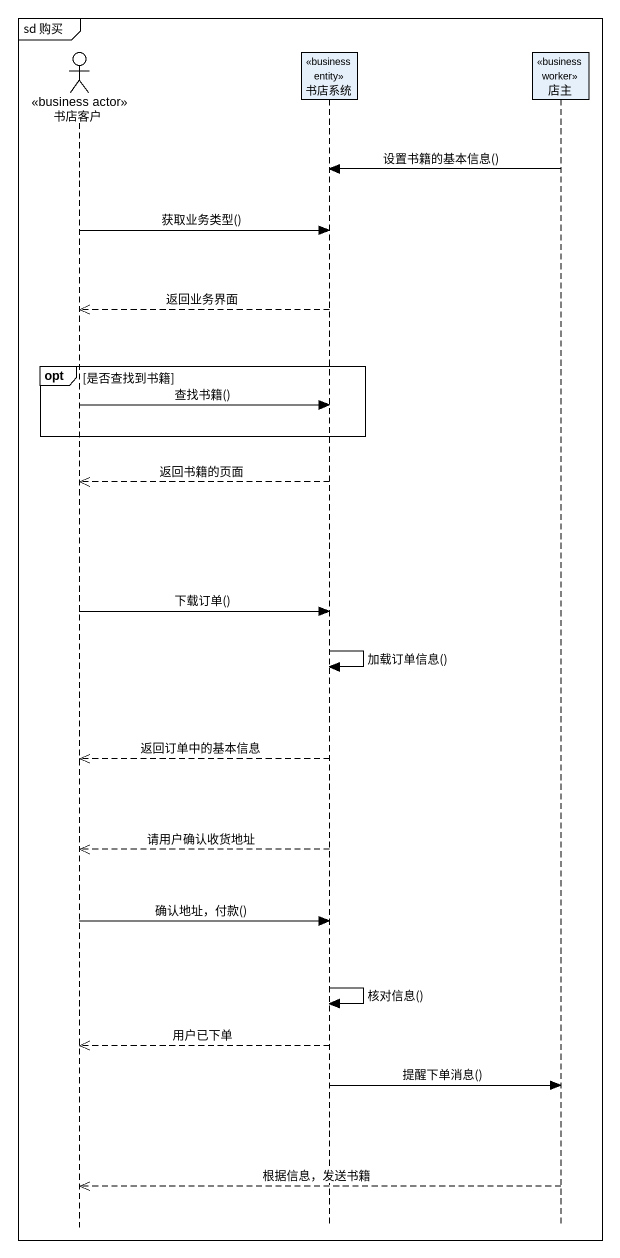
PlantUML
@startuml
mainframe sd 购买
hide footbox
actor 书店客户 <<business actor>>
participant 书店系统 <<business entity>>
participant 店主 <<business worker>>

店主 -> 书店系统 : 设置书籍的基本信息()
书店客户 -> 书店系统 : 获取业务类型()
书店系统 -->> 书店客户 : 返回业务界面
opt 是否查找到书籍
  书店客户 -> 书店系统 : 查找书籍()
end
书店系统 -->> 书店客户 : 返回书籍的页面
书店客户 -> 书店系统 : 下载订单()
书店系统 -> 书店系统 : 加载订单信息()
书店系统 -->> 书店客户 : 返回订单中的基本信息
书店系统 -->> 书店客户 : 请用户确认收货地址
书店客户 -> 书店系统 : 确认地址，付款()
书店系统 -> 书店系统 : 核对信息()
书店系统 -->> 书店客户 : 用户已下单
书店系统 -> 店主 : 提醒下单消息()
店主 -->> 书店客户 : 根据信息，发送书籍
@enduml
